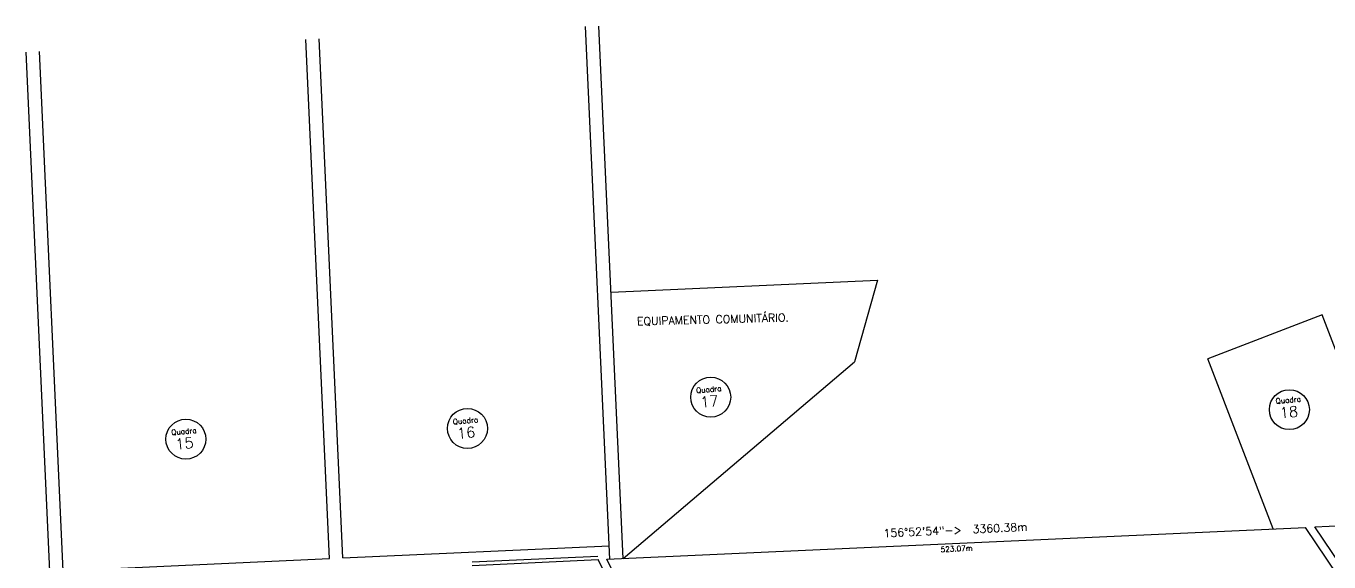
# Model space of a CAD drawing. Extents: x -23785941 to 8798891, y -8418521 to 21897894.
# Drawn here: x -25275 to -24298, y -1873 to -1471 of the extents above; entities that cross this region are included whole.
import ezdxf
from ezdxf.enums import TextEntityAlignment as Align

# ---------------------------------------------------------------- set-up
doc = ezdxf.new("R2010")
doc.units = 0
doc.header["$MEASUREMENT"] = 0
doc.layers.get('0').update_dxf_attribs({"linetype": 'CONTINUOUS'})
for name, color, linetype in [('CALCADA', 3, 'CONTINUOUS'), ('RUA', 1, 'CONTINUOUS'), ('TER_POLI', 5, 'CONTINUOUS'), ('VEGE', 102, 'CONTINUOUS')]:
    doc.layers.add(name, color=color, linetype=linetype)
doc.styles.add('1_5MM', font='romans.shx', dxfattribs={"height": 6})
doc.styles.add('1MM', font='romans.shx', dxfattribs={"height": 4})
doc.styles.add('2MM', font='romans.shx', dxfattribs={"height": 8})

msp = doc.modelspace()

# ---------------------------------------------------------------- linework, layer by layer
for p, q in [((-24836.91, -1870.93), (-24855.15, -1471.35)), ((-24826.92, -1870.47), (-24845.16, -1470.89)), ((-25047.15, -1870.52), (-25064.93, -1480.92)), ((-25037.16, -1870.06), (-25054.94, -1480.47)), ((-25256.93, -1880.09), (-25274.71, -1490.5)), ((-25246.94, -1879.64), (-25264.72, -1490.04)), ((-24836.04, -1670.68), (-24636.25, -1661.56)), ((-24636.25, -1661.56), (-24653.37, -1722.93)), ((-24302.71, -1687.54), (-24388.57, -1720.58)), ((-24243.19, -1843.83), (-24302.72, -1687.51)), ((-24826.92, -1870.47), (-24653.37, -1722.93)), ((-24339.45, -1848.22), (-24388.57, -1720.58)), ((-24308.34, -1846.8), (-24177.05, -1840.81)), ((-24180.71, -2047.09), (-24315.36, -1847.12)), ((-24177.53, -2041.07), (-24308.34, -1846.8)), ((-25037.27, -1870.07), (-24837.37, -1860.94)), ((-25246.94, -1879.64), (-25047.15, -1870.52)), ((-24940.11, -1875.64), (-24845.77, -1871.34)), ((-24660.65, -2244.08), (-24845.77, -1871.34)), ((-24647.29, -2257.49), (-24839.22, -1871.04))]:
    msp.add_line(p, q)
at = {"color": 5}
for centre in [(-24761.3, -1749.42), (-24327.38, -1758.79), (-24943.73, -1772.88), (-25154.88, -1780.94)]:
    msp.add_circle(centre, 15, dxfattribs=at)
at = {"layer": 'CALCADA'}
msp.add_line((-24940.23, -1873.08), (-24845.89, -1868.78), dxfattribs=at)
at = {"layer": 'TER_POLI'}
msp.add_line((-24839.22, -1871.04), (-24315.36, -1847.12), dxfattribs=at)

# ---------------------------------------------------------------- texts
at = {"color": 1, "char_height": 4, "attachment_point": 1, "rotation": 5.03393, "style": '1MM'}
for insert in [(-24772.37, -1742.44), (-24337.8, -1750.4), (-24954.8, -1765.91), (-25165.94, -1773.96)]:
    msp.add_mtext('Quadra', dxfattribs=dict(at, insert=insert))
at = {"color": 1, "char_height": 8, "width": 20.682, "attachment_point": 1, "rotation": 5.03393, "style": '2MM'}
for s, insert in [('17', (-24769.5, -1749.22)), ('18', (-24334.93, -1757.18)), ('16', (-24951.93, -1772.69)), ('15', (-25163.07, -1780.74))]:
    msp.add_mtext(s, dxfattribs=dict(at, insert=insert))
at = {"layer": 'RUA'}
for s, height, style, p in [('156%%d52\'54"->  3360.38m', 6, '1_5MM', (-24577.74, -1849.09)), ('523.07m', 4, '1MM', (-24576.88, -1863.15))]:
    msp.add_text(s, height=height, rotation=2.61361, dxfattribs=dict(at, style=style)).set_placement(p, align=Align.MIDDLE)
at = {"layer": 'VEGE', "insert": (-24816.63, -1689.47), "char_height": 6, "width": 664.18, "attachment_point": 1, "rotation": 1.44126, "style": '1_5MM'}
msp.add_mtext('\\Fromant.shx;EQUIPAMENTO COMUNITÁRIO.', dxfattribs=at)

doc.saveas('drawing.dxf')
